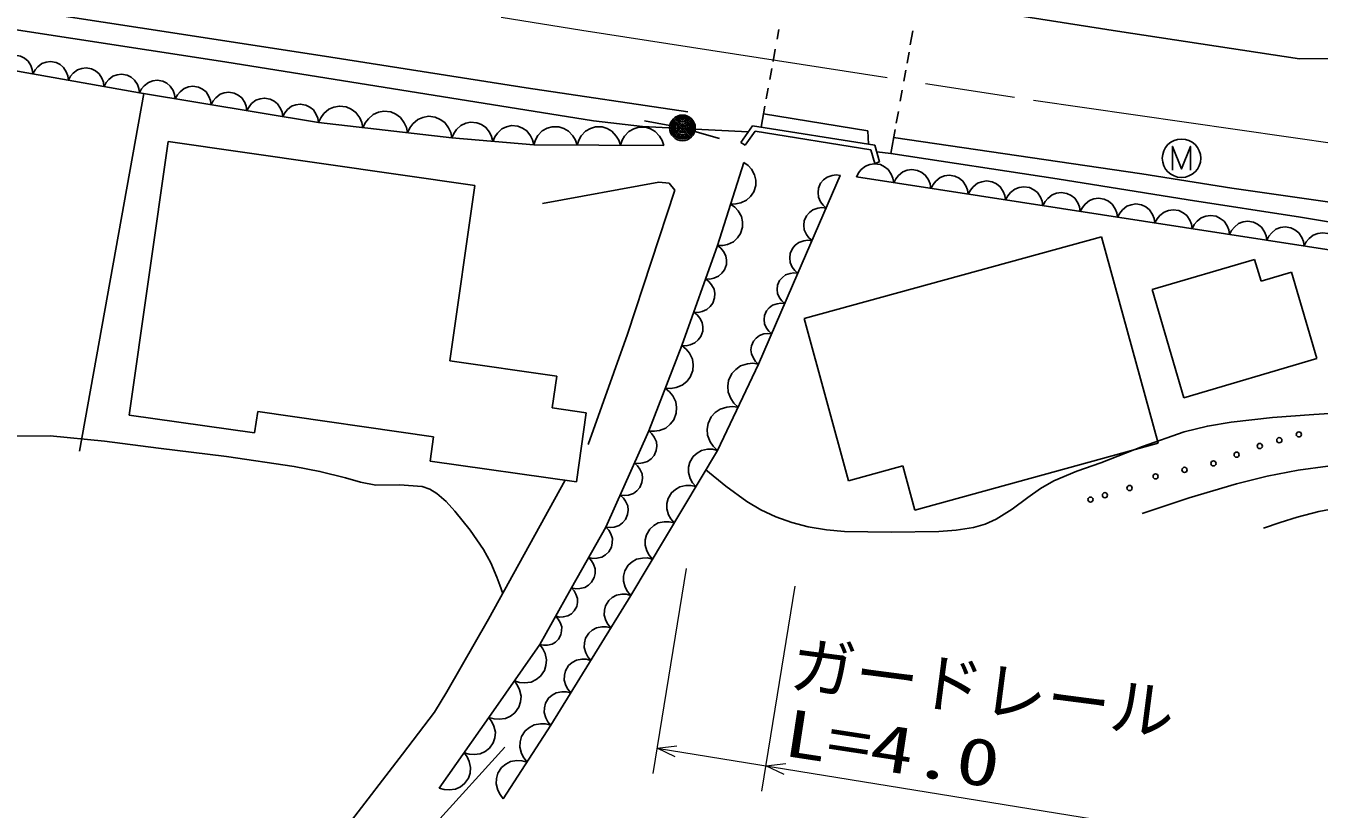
# Model space of a CAD drawing. Units: millimetres, scale not verified. Extents: x 40000 to 680000, y 20000 to 380000.
# Drawn here: x 216083 to 266282, y 241013 to 271392 of the extents above; entities that cross this region are included whole.
import ezdxf
from ezdxf.enums import TextEntityAlignment as Align

# ---------------------------------------------------------------- set-up
doc = ezdxf.new("R2010")
doc.units = ezdxf.units.MM
doc.header["$LTSCALE"] = 1000
doc.linetypes.add('CHAIN', pattern=[18.5, 12, -1.5, 3.5, -1.5])
for name, color, linetype, lineweight in [('M-BGD', 7, 'Continuous', 25), ('M-BGD-HTXT', 7, 'Continuous', 13), ('M-BMK', 2, 'CHAIN', 13), ('M-STR-STR1', 1, 'Continuous', 25)]:
    doc.layers.add(name, color=color, linetype=linetype, lineweight=lineweight)
doc.styles.add('ＭＳ ゴシック', font='')
doc.styles.get('ＭＳ ゴシック').set_extended_font_data('MS Gothic')

# ---------------------------------------------------------------- blocks, each defined once
blk = doc.blocks.new('BUHIN20')
at = {"color": 7, "linetype": 'Continuous', "lineweight": 25}
blk.add_lwpolyline([(821, 165), (721, 341), (591, 481), (395, 630), (194, 692), (-11, 715), (-265, 664), (-446, 564), (-607, 429), (-731, 216), (-793, 37), (-821, -165)], dxfattribs=at)
blk = doc.blocks.new('BUHIN21')
at = {"color": 7, "linetype": 'Continuous', "lineweight": 25}
blk.add_lwpolyline([(845, 171), (742, 353), (608, 497), (405, 650), (199, 713), (-13, 736), (-275, 683), (-461, 580), (-626, 441), (-753, 221), (-817, 37), (-845, -171)], dxfattribs=at)
blk = doc.blocks.new('BUHIN22')
at = {"color": 7, "linetype": 'Continuous', "lineweight": 25}
blk.add_lwpolyline([(602, 186), (514, 310), (405, 405), (247, 501), (93, 533), (-63, 534), (-249, 476), (-377, 388), (-487, 275), (-563, 106), (-596, -32), (-602, -186)], dxfattribs=at)
blk = doc.blocks.new('BUHIN23')
at = {"color": 7, "linetype": 'Continuous', "lineweight": 25}
blk.add_lwpolyline([(648, 197), (554, 331), (438, 434), (268, 538), (102, 573), (-65, 575), (-266, 514), (-404, 419), (-523, 298), (-606, 117), (-642, -32), (-648, -197)], dxfattribs=at)
blk = doc.blocks.new('BUHIN24')
at = {"color": 7, "linetype": 'Continuous', "lineweight": 25}
blk.add_lwpolyline([(629, 259), (523, 384), (397, 476), (217, 564), (47, 582), (-120, 569), (-315, 489), (-444, 380), (-551, 248), (-617, 59), (-639, -93), (-629, -259)], dxfattribs=at)
blk = doc.blocks.new('BUHIN25')
at = {"color": 7, "linetype": 'Continuous', "lineweight": 25}
blk.add_lwpolyline([(803, 379), (656, 535), (486, 646), (246, 749), (23, 762), (-194, 733), (-443, 616), (-603, 467), (-734, 287), (-808, 36), (-826, -164), (-803, -379)], dxfattribs=at)
blk = doc.blocks.new('BUHIN26')
at = {"color": 7, "linetype": 'Continuous', "lineweight": 25}
blk.add_lwpolyline([(612, 310), (495, 427), (361, 510), (174, 584), (2, 589), (-165, 562), (-355, 466), (-476, 348), (-573, 206), (-625, 11), (-635, -144), (-612, -310)], dxfattribs=at)
blk = doc.blocks.new('BUHIN27')
at = {"color": 7, "linetype": 'Continuous', "lineweight": 25}
blk.add_lwpolyline([(741, 408), (592, 548), (423, 643), (189, 727), (-23, 726), (-228, 686), (-457, 559), (-601, 408), (-715, 229), (-770, -13), (-776, -205), (-741, -408)], dxfattribs=at)
blk = doc.blocks.new('BUHIN28')
at = {"color": 7, "linetype": 'Continuous', "lineweight": 25}
blk.add_lwpolyline([(-635, -269), (-526, -395), (-397, -487), (-214, -574), (-42, -591), (128, -575), (325, -492), (454, -381), (561, -245), (626, -53), (646, 102), (635, 269)], dxfattribs=at)
blk = doc.blocks.new('BUHIN29')
at = {"color": 7, "linetype": 'Continuous', "lineweight": 25}
blk.add_lwpolyline([(-589, -250), (-487, -366), (-368, -451), (-198, -532), (-39, -548), (119, -533), (301, -456), (421, -353), (520, -227), (580, -49), (599, 94), (589, 250)], dxfattribs=at)
blk = doc.blocks.new('BUHIN30')
at = {"color": 7, "linetype": 'Continuous', "lineweight": 25}
blk.add_lwpolyline([(-866, -331), (-725, -506), (-556, -635), (-314, -760), (-84, -791), (144, -779), (412, -676), (591, -533), (742, -356), (838, -101), (873, 106), (866, 331)], dxfattribs=at)
blk = doc.blocks.new('BUHIN31')
at = {"color": 7, "linetype": 'Continuous', "lineweight": 25}
blk.add_lwpolyline([(-789, -219), (-680, -385), (-542, -512), (-340, -643), (-140, -689), (62, -697), (307, -629), (476, -518), (623, -375), (729, -159), (777, 20), (789, 219)], dxfattribs=at)
blk = doc.blocks.new('BUHIN32')
at = {"color": 7, "linetype": 'Continuous', "lineweight": 25}
blk.add_lwpolyline([(-716, -189), (-619, -339), (-496, -456), (-315, -577), (-135, -621), (47, -631), (269, -572), (423, -474), (558, -347), (656, -153), (702, 9), (716, 189)], dxfattribs=at)
blk = doc.blocks.new('BUHIN33')
at = {"color": 7, "linetype": 'Continuous', "lineweight": 25}
blk.add_lwpolyline([(-824, -199), (-716, -374), (-579, -511), (-374, -653), (-169, -708), (40, -723), (295, -661), (474, -553), (631, -410), (748, -190), (804, -6), (824, 199)], dxfattribs=at)
blk = doc.blocks.new('BUHIN34')
at = {"color": 7, "linetype": 'Continuous', "lineweight": 25}
blk.add_lwpolyline([(-606, 583), (-695, 400), (-736, 212), (-746, -35), (-682, -236), (-584, -419), (-396, -599), (-210, -691), (-7, -747), (240, -727), (423, -676), (606, -583)], dxfattribs=at)
blk = doc.blocks.new('BUHIN35')
at = {"color": 7, "linetype": 'Continuous', "lineweight": 25}
blk.add_lwpolyline([(-529, 596), (-626, 429), (-679, 255), (-707, 22), (-662, -173), (-582, -352), (-418, -537), (-249, -637), (-61, -705), (173, -704), (350, -670), (529, -596)], dxfattribs=at)
blk = doc.blocks.new('BUHIN36')
at = {"color": 7, "linetype": 'Continuous', "lineweight": 25}
blk.add_lwpolyline([(-557, 667), (-669, 489), (-732, 300), (-770, 47), (-727, -166), (-646, -365), (-474, -571), (-293, -686), (-90, -766), (165, -773), (359, -741), (557, -667)], dxfattribs=at)
blk = doc.blocks.new('BUHIN37')
at = {"color": 7, "linetype": 'Continuous', "lineweight": 25}
blk.add_lwpolyline([(-423, 563), (-521, 423), (-580, 273), (-621, 70), (-596, -104), (-538, -268), (-407, -443), (-265, -543), (-105, -616), (102, -633), (260, -615), (423, -563)], dxfattribs=at)
blk = doc.blocks.new('BUHIN38')
at = {"color": 7, "linetype": 'Continuous', "lineweight": 25}
blk.add_lwpolyline([(-415, 564), (-514, 426), (-574, 278), (-617, 76), (-594, -98), (-538, -262), (-409, -436), (-270, -538), (-110, -612), (95, -631), (252, -615), (415, -564)], dxfattribs=at)
blk = doc.blocks.new('BUHIN63')
at = {"color": 7, "linetype": 'Continuous', "lineweight": 25}
blk.add_lwpolyline([(-448, 580), (-548, 433), (-607, 276), (-647, 65), (-618, -116), (-557, -286), (-418, -466), (-269, -569), (-101, -643), (114, -657), (279, -637), (448, -580)], dxfattribs=at)
blk = doc.blocks.new('BUHIN504')
at = {"color": 7, "linetype": 'Continuous', "lineweight": 25}
blk.add_circle((0, 0), 99.5, dxfattribs=at)
blk = doc.blocks.new('BUHIN505')
at = {"color": 7, "linetype": 'Continuous', "lineweight": 25}
blk.add_circle((0, 0), 99.5, dxfattribs=at)
blk = doc.blocks.new('BUHIN506')
at = {"color": 7, "linetype": 'Continuous', "lineweight": 25}
blk.add_circle((0, 0), 99.5, dxfattribs=at)
blk = doc.blocks.new('BUHIN510')
at = {"color": 7, "linetype": 'Continuous', "lineweight": 25}
for radius in [498, 440, 382, 322, 265, 195, 135, 77.5, 15]:
    blk.add_circle((0, 0), radius, dxfattribs=at)
blk = doc.blocks.new('BUHIN558')
at = {"color": 7, "linetype": 'Continuous', "lineweight": 13}
blk.add_lwpolyline([(-282, 728), (0, 0), (-624, 468)], dxfattribs=at)
blk = doc.blocks.new('BUHIN563')
at = {"color": 7, "linetype": 'Continuous', "lineweight": 25}
blk.add_lwpolyline([(571, 88), (-60, -574), (287, 302), (-568, -91), (63, 572)], dxfattribs=at)
blk.add_circle((0, 0), 746, dxfattribs=at)

msp = doc.modelspace()

# ---------------------------------------------------------------- linework, layer by layer
at = {"layer": 'M-BGD'}
for p, q in [((223801, 269995), (209474, 272205)), ((216376, 271956), (220514, 271316)), ((252912, 272054), (258459, 271192)), ((220514, 271316), (227670, 270220)), ((258459, 271192), (265518, 270108)), ((220495, 268798), (210838, 270511)), ((227670, 270220), (235497, 268991)), ((265518, 270108), (267611, 270126)), ((238115, 267714), (223801, 269995)), ((220664, 268770), (218161, 254897)), ((227441, 267640), (220495, 268798)), ((235497, 268991), (241782, 268055)), ((232620, 267047), (227441, 267640)), ((240012, 267490), (238115, 267714)), ((241078, 267528), (240095, 267712)), ((244124, 267279), (240012, 267490)), ((242050, 267299), (243011, 267024)), ((249766, 267062), (259403, 265651)), ((220093, 256297), (221608, 266902)), ((221608, 266902), (233515, 265201)), ((235795, 266780), (232620, 267047)), ((240841, 266750), (235795, 266780)), ((242929, 262870), (243952, 266095)), ((256119, 265456), (249654, 266441)), ((247697, 265593), (246050, 261795)), ((259403, 265651), (262894, 265103)), ((233515, 265201), (232544, 258403)), ((236140, 264507), (240653, 265334)), ((240653, 265334), (241048, 265296)), ((241048, 265296), (241273, 265014)), ((270046, 262188), (248320, 265531)), ((261200, 264648), (256119, 265456)), ((262894, 265103), (269103, 264214)), ((241273, 265014), (239431, 259436)), ((265565, 263968), (261200, 264648)), ((268915, 263421), (265565, 263968)), ((246288, 260040), (257830, 263216)), ((257830, 263216), (260033, 255211)), ((241547, 258991), (242929, 262870)), ((259803, 261163), (263779, 262332)), ((263779, 262332), (264026, 261492)), ((246050, 261795), (244524, 258275)), ((264026, 261492), (265213, 261841)), ((265213, 261841), (266199, 258489)), ((261036, 256970), (259803, 261163)), ((248019, 253750), (246288, 260040)), ((239431, 259436), (237908, 255161)), ((240264, 255679), (241547, 258991)), ((232544, 258403), (236691, 257811)), ((244524, 258275), (242929, 254928)), ((266199, 258489), (261036, 256970)), ((236691, 257811), (236515, 256579)), ((236515, 256579), (237838, 256390)), ((224964, 255602), (220093, 256297)), ((225083, 256433), (224964, 255602)), ((231906, 255458), (225083, 256433)), ((237838, 256390), (237454, 253703)), ((238599, 251951), (240264, 255679)), ((231771, 254515), (231906, 255458)), ((260033, 255211), (250593, 252613)), ((237454, 253703), (231771, 254515)), ((242929, 254928), (239564, 249304)), ((250121, 254328), (248019, 253750)), ((250593, 252613), (250121, 254328)), ((237012, 253767), (234044, 248377)), ((237264, 249593), (238599, 251951)), ((236033, 247396), (237264, 249593)), ((239564, 249304), (236454, 244263)), ((234044, 248377), (232420, 245559)), ((234056, 244570), (236033, 247396)), ((232420, 245559), (231942, 244770)), ((231942, 244770), (230700, 243144)), ((232131, 241830), (234056, 244570)), ((236454, 244263), (234616, 241414)), ((230700, 243144), (228598, 240397)), ((234678, 243418), (232020, 240500))]:
    msp.add_line(p, q, dxfattribs=at)
for points in [[(242480, 254178), (243256, 253538), (244071, 252943), (244611, 252622), (245189, 252349), (245812, 252124), (246455, 251957), (247157, 251842), (247861, 251787), (249673, 251752), (251517, 251777), (252198, 251827), (252862, 251937), (253316, 252067), (253747, 252254), (254372, 252650), (254975, 253103), (255466, 253452), (255986, 253746), (256875, 254122), (257803, 254448), (259420, 255081), (261047, 255653), (261948, 255867), (262874, 256026), (264471, 256200), (266073, 256315), (269532, 256542)], [(215360, 255476), (217030, 255490), (219130, 255284), (221231, 255017), (223867, 254688), (226492, 254300), (227500, 254112), (228496, 253865), (229068, 253695), (229665, 253582), (230582, 253585), (231465, 253529), (231758, 253422), (232030, 253257), (232395, 252943), (232739, 252564), (233328, 251828), (233851, 251078), (234134, 250561), (234368, 250006), (234481, 249697), (234593, 249375)], [(259410, 252481), (261232, 253084), (263080, 253633), (264264, 253923), (265473, 254156), (266622, 254317)], [(293079, 253508), (289950, 252776), (289090, 252661), (288223, 252607), (287363, 252616), (286506, 252684), (285481, 252838), (284467, 253051), (282420, 253565), (280348, 254024), (279565, 254131), (278781, 254177), (278049, 254157), (277320, 254076), (274930, 253587), (272534, 253157), (271097, 252998), (269652, 252899), (268373, 252835), (267104, 252710), (266265, 252551), (265435, 252333), (264775, 252130), (264117, 251916)]]:
    msp.add_lwpolyline(points, dxfattribs=at)
for centre in [(265495, 255547), (258923, 253468), (257407, 253019), (257968, 253188)]:
    msp.add_circle(centre, 99.5, dxfattribs=at)
at = {"layer": 'M-BGD-HTXT'}
for p, q in [((241713, 250351), (240422, 242391)), ((244652, 241705), (245943, 249665)), ((240582, 243378), (259556, 240301))]:
    msp.add_line(p, q, dxfattribs=at)
at = {"layer": 'M-BMK'}
for p, q in [((221211, 273889), (237662, 271228)), ((237662, 271228), (255197, 268514)), ((255197, 268514), (268225, 266633))]:
    msp.add_line(p, q, dxfattribs=at)
at = {"layer": 'M-STR-STR1'}
for p, q in [((245311, 271257), (245241, 270871)), ((250511, 271198), (250413, 270651)), ((245172, 270494), (245084, 270012)), ((250363, 270376), (250285, 269942)), ((245033, 269736), (244956, 269312)), ((250237, 269678), (250160, 269250)), ((244894, 268976), (244818, 268560)), ((250097, 268900), (250020, 268470)), ((244766, 268272), (244619, 267469)), ((249949, 268075), (249867, 267620)), ((248769, 267326), (244712, 267976)), ((243840, 266874), (244294, 267521)), ((244386, 267304), (244004, 266759)), ((244294, 267521), (249031, 266764)), ((248876, 266586), (244386, 267304)), ((248789, 266803), (248769, 267326)), ((249822, 267369), (249654, 266441)), ((244004, 266759), (243840, 266874)), ((249032, 266060), (248876, 266586)), ((249031, 266764), (249224, 266117)), ((249032, 266060), (249224, 266117)), ((249654, 266441), (249109, 266503))]:
    msp.add_line(p, q, dxfattribs=at)

# ---------------------------------------------------------------- block references
at = {"layer": 'M-BGD', "rotation": 223.57429}
for name, p in [('BUHIN38', (215667, 269655)), ('BUHIN38', (217046, 269410)), ('BUHIN38', (218426, 269165)), ('BUHIN38', (219806, 268920)), ('BUHIN37', (221190, 268682)), ('BUHIN37', (222579, 268451)), ('BUHIN37', (223968, 268219)), ('BUHIN37', (225357, 267988)), ('BUHIN37', (226746, 267756)), ('BUHIN36', (228304, 267541)), ('BUHIN36', (230030, 267344)), ('BUHIN36', (231757, 267146)), ('BUHIN510', (241569, 267436)), ('BUHIN35', (233414, 266980)), ('BUHIN35', (235002, 266846)), ('BUHIN34', (236636, 266775)), ('BUHIN34', (238318, 266765)), ('BUHIN34', (240000, 266755)), ('BUHIN563', (260940, 266258)), ('BUHIN27', (243696, 265289)), ('BUHIN63', (249044, 265419)), ('BUHIN63', (250492, 265196)), ('BUHIN28', (247423, 264960)), ('BUHIN63', (251941, 264974)), ('BUHIN63', (253389, 264751)), ('BUHIN63', (254837, 264528)), ('BUHIN63', (256286, 264305)), ('BUHIN28', (246874, 263694)), ('BUHIN63', (257734, 264082)), ('BUHIN63', (259183, 263859)), ('BUHIN63', (260631, 263637)), ('BUHIN27', (243184, 263676)), ('BUHIN63', (262079, 263414)), ('BUHIN63', (263528, 263191)), ('BUHIN63', (264976, 262968)), ('BUHIN63', (266425, 262745)), ('BUHIN28', (246324, 262428)), ('BUHIN26', (242698, 262224)), ('BUHIN26', (242238, 260931)), ('BUHIN29', (245796, 261208)), ('BUHIN29', (245287, 260035)), ('BUHIN26', (241777, 259638)), ('BUHIN29', (244778, 258862)), ('BUHIN25', (241226, 258163)), ('BUHIN30', (244125, 257438)), ('BUHIN25', (240584, 256507)), ('BUHIN30', (243327, 255765)), ('BUHIN24', (239986, 255058)), ('BUHIN31', (242508, 254225)), ('BUHIN504', (263979, 255097)), ('BUHIN504', (264737, 255322)), ('BUHIN505', (262181, 254423)), ('BUHIN505', (263080, 254760)), ('BUHIN24', (239431, 253815)), ('BUHIN506', (259934, 253918)), ('BUHIN506', (261058, 254171)), ('BUHIN31', (241667, 252819)), ('BUHIN24', (238876, 252572)), ('BUHIN31', (240826, 251413)), ('BUHIN23', (238265, 251361)), ('BUHIN31', (239985, 250007)), ('BUHIN23', (237598, 250182)), ('BUHIN22', (236956, 249043)), ('BUHIN32', (239176, 248674)), ('BUHIN22', (236340, 247945)), ('BUHIN32', (238398, 247414)), ('BUHIN21', (235538, 246689)), ('BUHIN32', (237621, 246153)), ('BUHIN21', (234550, 245276)), ('BUHIN32', (236843, 244893)), ('BUHIN20', (233575, 243885)), ('BUHIN33', (235995, 243551)), ('BUHIN20', (232612, 242515)), ('BUHIN33', (235076, 242126))]:
    msp.add_blockref(name, p, dxfattribs=at)
at = {"layer": 'M-BGD-HTXT', "rotation": 223.57429}
for p in [(240582, 243378), (244812, 242692)]:
    msp.add_blockref('BUHIN558', p, dxfattribs=at)

# ---------------------------------------------------------------- texts
at = {"layer": 'M-BGD-HTXT', "style": 'ＭＳ ゴシック'}
msp.add_text('ガードレール', height=1833, rotation=352.6, dxfattribs=at).set_placement((245604, 245208), align=Align.BOTTOM_LEFT)
at = {"layer": 'M-BGD-HTXT', "style": 'ＭＳ ゴシック', "width": 1.35}
msp.add_text('L=4.0', height=1833, rotation=351.3, dxfattribs=at).set_placement((245338, 242551), align=Align.BOTTOM_LEFT)

doc.saveas('drawing.dxf')
